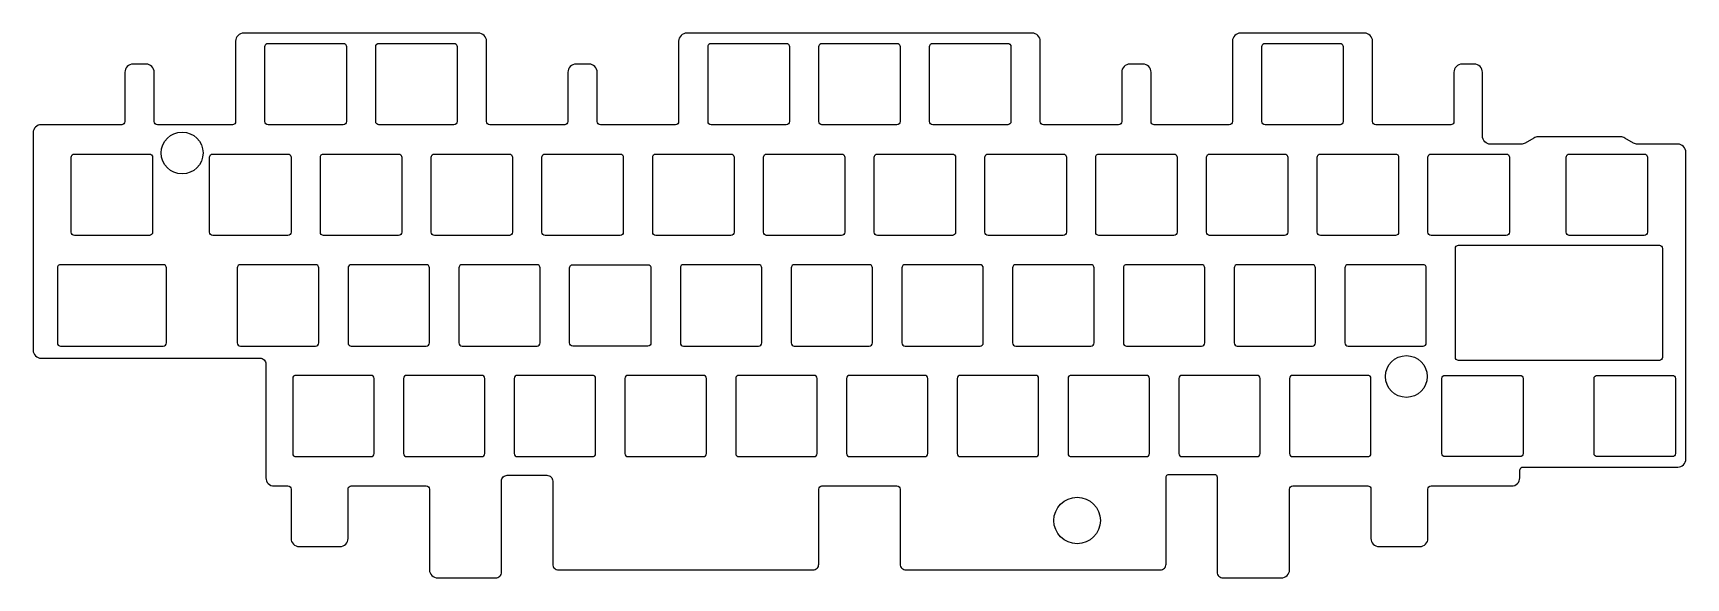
# Model space of a CAD drawing. Header units: millimetres. Extents: x 2 to 286, y -125 to -31.
import ezdxf

# ---------------------------------------------------------------- set-up
doc = ezdxf.new("R2010")
doc.units = ezdxf.units.MM
doc.layers.get('0').update_dxf_attribs({"linetype": 'CONTINUOUS'})

msp = doc.modelspace()

# ---------------------------------------------------------------- linework, layer by layer
for points in [[(285.93, -51.75, 0.414214), (284.53, -50.35), (277.63, -50.35, -0.131652), (276.93, -50.16), (275.41, -49.29, 0.131652), (274.71, -49.1), (260.46, -49.1, 0.131652), (259.76, -49.29), (258.25, -50.16, -0.131652), (257.55, -50.35), (252.33, -50.35, -0.414214), (250.93, -48.95), (250.93, -37.97, 0.414214), (249.53, -36.57), (247.43, -36.57, 0.414214), (246.03, -37.97), (246.03, -46.45, -0.414214), (245.48, -47), (232.58, -47, -0.414214), (232.03, -46.45), (232.03, -32.62, 0.414214), (230.63, -31.22), (209.33, -31.22, 0.414214), (207.93, -32.62), (207.93, -46.45, -0.414214), (207.38, -47), (194.48, -47, -0.414214), (193.93, -46.45), (193.93, -37.97, 0.414214), (192.53, -36.57), (190.28, -36.57, 0.414214), (188.88, -37.97), (188.88, -46.45, -0.414214), (188.33, -47), (175.43, -47, -0.414214), (174.88, -46.45), (174.88, -32.62, 0.414214), (173.48, -31.22), (114.08, -31.22, 0.414214), (112.68, -32.62), (112.68, -46.45, -0.414214), (112.13, -47), (99.23, -47, -0.414214), (98.68, -46.45), (98.68, -37.97, 0.414214), (97.28, -36.57), (95.03, -36.57, 0.414214), (93.63, -37.97), (93.63, -46.45, -0.414214), (93.08, -47), (80.18, -47, -0.414214), (79.63, -46.45), (79.63, -32.62, 0.414214), (78.23, -31.22), (37.88, -31.22, 0.414214), (36.48, -32.62), (36.48, -46.45, -0.414214), (35.93, -47), (23.03, -47, -0.414214), (22.48, -46.45), (22.48, -37.97, 0.414214), (21.08, -36.57), (18.83, -36.57, 0.414214), (17.43, -37.97), (17.43, -46.45, -0.414214), (16.88, -47), (3.04, -47, 0.414214), (1.64, -48.4), (1.64, -85.8, 0.414214), (3.04, -87.2), (40.68, -87.2, -0.414214), (41.68, -88.2), (41.68, -107.8, 0.414214), (43.08, -109.2), (45.46, -109.2, -0.414214), (46.01, -109.75), (46.01, -118.23, 0.414214), (47.41, -119.63), (54.42, -119.63, 0.414214), (55.82, -118.23), (55.82, -109.75, -0.414214), (56.37, -109.2), (69.27, -109.2, -0.414214), (69.82, -109.75), (69.82, -123.63, 0.414214), (71.22, -125.03), (81.21, -125.03, 0.414214), (82.21, -124.03), (82.21, -108.35, -0.414214), (83.21, -107.35), (90.01, -107.35, -0.414214), (91.01, -108.35), (91.01, -122.65, 0.414214), (92.01, -123.65), (135.78, -123.65, 0.414214), (136.78, -122.65), (136.78, -109.75, -0.414214), (137.33, -109.2), (150.23, -109.2, -0.414214), (150.78, -109.75), (150.78, -122.65, 0.414214), (151.78, -123.65), (195.51, -123.65, 0.414214), (196.51, -122.65), (196.51, -107.75, -0.414214), (197.06, -107.2), (204.81, -107.2, -0.414214), (205.31, -107.7), (205.31, -124.03, 0.414214), (206.31, -125.03), (216.35, -125.03, 0.414214), (217.75, -123.63), (217.75, -109.75, -0.414214), (218.3, -109.2), (231.2, -109.2, -0.414214), (231.75, -109.75), (231.75, -118.23, 0.414214), (233.15, -119.63), (240.16, -119.63, 0.414214), (241.56, -118.23), (241.56, -109.75, -0.414214), (242.11, -109.2), (255.95, -109.2, 0.414214), (257.35, -107.8), (257.35, -106.49, -0.414214), (257.9, -105.94), (284.53, -105.94, 0.414214), (285.93, -104.54)], [(55.53, -33.55), (55.53, -46.45, -0.414214), (54.98, -47), (42.08, -47, -0.414214), (41.53, -46.45), (41.53, -33.55, -0.414214), (42.08, -33), (54.98, -33, -0.414214)], [(74.58, -33.55), (74.58, -46.45, -0.414214), (74.03, -47), (61.13, -47, -0.414214), (60.58, -46.45), (60.58, -33.55, -0.414214), (61.13, -33), (74.03, -33, -0.414214)], [(117.73, -46.45), (117.73, -33.55, -0.414214), (118.28, -33), (131.18, -33, -0.414214), (131.73, -33.55), (131.73, -46.45, -0.414214), (131.18, -47), (118.28, -47, -0.414214)], [(136.78, -46.45), (136.78, -33.55, -0.414214), (137.33, -33), (150.23, -33, -0.414214), (150.78, -33.55), (150.78, -46.45, -0.414214), (150.23, -47), (137.33, -47, -0.414214)], [(155.83, -46.45), (155.83, -33.55, -0.414214), (156.38, -33), (169.28, -33, -0.414214), (169.83, -33.55), (169.83, -46.45, -0.414214), (169.28, -47), (156.38, -47, -0.414214)], [(212.98, -46.45), (212.98, -33.55, -0.414214), (213.53, -33), (226.43, -33, -0.414214), (226.98, -33.55), (226.98, -46.45, -0.414214), (226.43, -47), (213.53, -47, -0.414214)], [(8.2, -65.5), (8.2, -52.6, -0.414214), (8.75, -52.05), (21.65, -52.05, -0.414214), (22.2, -52.6), (22.2, -65.5, -0.414214), (21.65, -66.05), (8.75, -66.05, -0.414214)], [(32.01, -65.5), (32.01, -52.6, -0.414214), (32.56, -52.05), (45.46, -52.05, -0.414214), (46.01, -52.6), (46.01, -65.5, -0.414214), (45.46, -66.05), (32.56, -66.05, -0.414214)], [(51.06, -65.5), (51.06, -52.6, -0.414214), (51.61, -52.05), (64.51, -52.05, -0.414214), (65.06, -52.6), (65.06, -65.5, -0.414214), (64.51, -66.05), (51.61, -66.05, -0.414214)], [(70.11, -65.5), (70.11, -52.6, -0.414214), (70.66, -52.05), (83.56, -52.05, -0.414214), (84.11, -52.6), (84.11, -65.5, -0.414214), (83.56, -66.05), (70.66, -66.05, -0.414214)], [(89.16, -65.5), (89.16, -52.6, -0.414214), (89.71, -52.05), (102.61, -52.05, -0.414214), (103.16, -52.6), (103.16, -65.5, -0.414214), (102.61, -66.05), (89.71, -66.05, -0.414214)], [(108.21, -65.5), (108.21, -52.6, -0.414214), (108.76, -52.05), (121.66, -52.05, -0.414214), (122.21, -52.6), (122.21, -65.5, -0.414214), (121.66, -66.05), (108.76, -66.05, -0.414214)], [(127.26, -65.5), (127.26, -52.6, -0.414214), (127.81, -52.05), (140.71, -52.05, -0.414214), (141.26, -52.6), (141.26, -65.5, -0.414214), (140.71, -66.05), (127.81, -66.05, -0.414214)], [(146.31, -65.5), (146.31, -52.6, -0.414214), (146.86, -52.05), (159.76, -52.05, -0.414214), (160.31, -52.6), (160.31, -65.5, -0.414214), (159.76, -66.05), (146.86, -66.05, -0.414214)], [(165.36, -65.5), (165.36, -52.6, -0.414214), (165.91, -52.05), (178.81, -52.05, -0.414214), (179.36, -52.6), (179.36, -65.5, -0.414214), (178.81, -66.05), (165.91, -66.05, -0.414214)], [(184.41, -65.5), (184.41, -52.6, -0.414214), (184.96, -52.05), (197.86, -52.05, -0.414214), (198.41, -52.6), (198.41, -65.5, -0.414214), (197.86, -66.05), (184.96, -66.05, -0.414214)], [(203.46, -65.5), (203.46, -52.6, -0.414214), (204.01, -52.05), (216.91, -52.05, -0.414214), (217.46, -52.6), (217.46, -65.5, -0.414214), (216.91, -66.05), (204.01, -66.05, -0.414214)], [(222.51, -65.5), (222.51, -52.6, -0.414214), (223.06, -52.05), (235.96, -52.05, -0.414214), (236.51, -52.6), (236.51, -65.5, -0.414214), (235.96, -66.05), (223.06, -66.05, -0.414214)], [(255.56, -52.6), (255.56, -65.5, -0.414214), (255.01, -66.05), (242.11, -66.05, -0.414214), (241.56, -65.5), (241.56, -52.6, -0.414214), (242.11, -52.05), (255.01, -52.05, -0.414214)], [(265.32, -65.5), (265.32, -52.6, -0.414214), (265.87, -52.05), (278.77, -52.05, -0.414214), (279.32, -52.6), (279.32, -65.5, -0.414214), (278.77, -66.05), (265.87, -66.05, -0.414214)], [(281.91, -68.3), (281.91, -87.05, -0.414214), (281.36, -87.6), (246.82, -87.6, -0.414214), (246.27, -87.05), (246.27, -68.3, -0.414214), (246.82, -67.75), (281.36, -67.75, -0.414214)], [(24.03, -85.1, 0.414214), (24.58, -84.55), (24.58, -71.65, 0.414214), (24.03, -71.1), (6.37, -71.1, 0.414214), (5.82, -71.65), (5.82, -84.55, 0.414214), (6.37, -85.1)], [(37.32, -71.1, 0.414214), (36.77, -71.65), (36.77, -84.55, 0.414214), (37.32, -85.1), (50.22, -85.1, 0.414214), (50.77, -84.55), (50.77, -71.65, 0.414214), (50.22, -71.1)], [(69.27, -85.1, 0.414214), (69.82, -84.55), (69.82, -71.65, 0.414214), (69.27, -71.1), (56.37, -71.1, 0.414214), (55.82, -71.65), (55.82, -84.55, 0.414214), (56.37, -85.1)], [(75.42, -71.1, 0.414214), (74.87, -71.65), (74.87, -84.55, 0.414214), (75.42, -85.1), (88.32, -85.1, 0.414214), (88.87, -84.55), (88.87, -71.65, 0.414214), (88.32, -71.1)], [(94.47, -71.1), (107.37, -71.1, -0.414214), (107.92, -71.65), (107.92, -84.55, -0.414214), (107.37, -85.1), (94.47, -85.1, -0.414214), (93.92, -84.55), (93.92, -71.65, -0.414214)], [(126.42, -85.1, 0.414214), (126.97, -84.55), (126.97, -71.65, 0.414214), (126.42, -71.1), (113.52, -71.1, 0.414214), (112.97, -71.65), (112.97, -84.55, 0.414214), (113.52, -85.1)], [(132.57, -71.1, 0.414214), (132.02, -71.65), (132.02, -84.55, 0.414214), (132.57, -85.1), (145.47, -85.1, 0.414214), (146.02, -84.55), (146.02, -71.65, 0.414214), (145.47, -71.1)], [(151.62, -71.1, 0.414214), (151.07, -71.65), (151.07, -84.55, 0.414214), (151.62, -85.1), (164.52, -85.1, 0.414214), (165.07, -84.55), (165.07, -71.65, 0.414214), (164.52, -71.1)], [(170.67, -71.1, 0.414214), (170.12, -71.65), (170.12, -84.55, 0.414214), (170.67, -85.1), (183.57, -85.1, 0.414214), (184.12, -84.55), (184.12, -71.65, 0.414214), (183.57, -71.1)], [(189.72, -71.1, 0.414214), (189.17, -71.65), (189.17, -84.55, 0.414214), (189.72, -85.1), (202.62, -85.1, 0.414214), (203.17, -84.55), (203.17, -71.65, 0.414214), (202.62, -71.1)], [(221.67, -85.1, 0.414214), (222.22, -84.55), (222.22, -71.65, 0.414214), (221.67, -71.1), (208.77, -71.1, 0.414214), (208.22, -71.65), (208.22, -84.55, 0.414214), (208.77, -85.1)], [(227.82, -71.1, 0.414214), (227.27, -71.65), (227.27, -84.55, 0.414214), (227.82, -85.1), (240.72, -85.1, 0.414214), (241.27, -84.55), (241.27, -71.65, 0.414214), (240.72, -71.1)], [(46.3, -103.6, 0.414214), (46.85, -104.15), (59.75, -104.15, 0.414214), (60.3, -103.6), (60.3, -90.7, 0.414214), (59.75, -90.15), (46.85, -90.15, 0.414214), (46.3, -90.7)], [(79.35, -90.7, 0.414214), (78.8, -90.15), (65.9, -90.15, 0.414214), (65.35, -90.7), (65.35, -103.6, 0.414214), (65.9, -104.15), (78.8, -104.15, 0.414214), (79.35, -103.6)], [(97.85, -104.15, 0.414214), (98.4, -103.6), (98.4, -90.7, 0.414214), (97.85, -90.15), (84.95, -90.15, 0.414214), (84.4, -90.7), (84.4, -103.6, 0.414214), (84.95, -104.15)], [(104, -90.15, 0.414214), (103.45, -90.7), (103.45, -103.6, 0.414214), (104, -104.15), (116.9, -104.15, 0.414214), (117.45, -103.6), (117.45, -90.7, 0.414214), (116.9, -90.15)], [(123.05, -90.15, 0.414214), (122.5, -90.7), (122.5, -103.6, 0.414214), (123.05, -104.15), (135.95, -104.15, 0.414214), (136.5, -103.6), (136.5, -90.7, 0.414214), (135.95, -90.15)], [(155, -104.15, 0.414214), (155.55, -103.6), (155.55, -90.7, 0.414214), (155, -90.15), (142.1, -90.15, 0.414214), (141.55, -90.7), (141.55, -103.6, 0.414214), (142.1, -104.15)], [(161.15, -90.15, 0.414214), (160.6, -90.7), (160.6, -103.6, 0.414214), (161.15, -104.15), (174.05, -104.15, 0.414214), (174.6, -103.6), (174.6, -90.7, 0.414214), (174.05, -90.15)], [(193.1, -104.15, 0.414214), (193.65, -103.6), (193.65, -90.7, 0.414214), (193.1, -90.15), (180.2, -90.15, 0.414214), (179.65, -90.7), (179.65, -103.6, 0.414214), (180.2, -104.15)], [(212.15, -104.15, 0.414214), (212.7, -103.6), (212.7, -90.7, 0.414214), (212.15, -90.15), (199.25, -90.15, 0.414214), (198.7, -90.7), (198.7, -103.6, 0.414214), (199.25, -104.15)], [(218.3, -90.15, 0.414214), (217.75, -90.7), (217.75, -103.6, 0.414214), (218.3, -104.15), (231.2, -104.15, 0.414214), (231.75, -103.6), (231.75, -90.7, 0.414214), (231.2, -90.15)], [(244.49, -90.15), (257.39, -90.15, -0.414214), (257.94, -90.7), (257.94, -103.6, -0.414214), (257.39, -104.15), (244.49, -104.15, -0.414214), (243.94, -103.6), (243.94, -90.7, -0.414214)], [(270.68, -90.15), (283.58, -90.15, -0.414214), (284.13, -90.7), (284.13, -103.6, -0.414214), (283.58, -104.15), (270.68, -104.15, -0.414214), (270.13, -103.6), (270.13, -90.7, -0.414214)]]:
    msp.add_lwpolyline(points, format="xyb", close=True)
for centre, radius in [((27.28, -51.87), 3.6), ((237.84, -90.35), 3.6), ((181.21, -115.14), 4)]:
    msp.add_circle(centre, radius)

doc.saveas('drawing.dxf')
